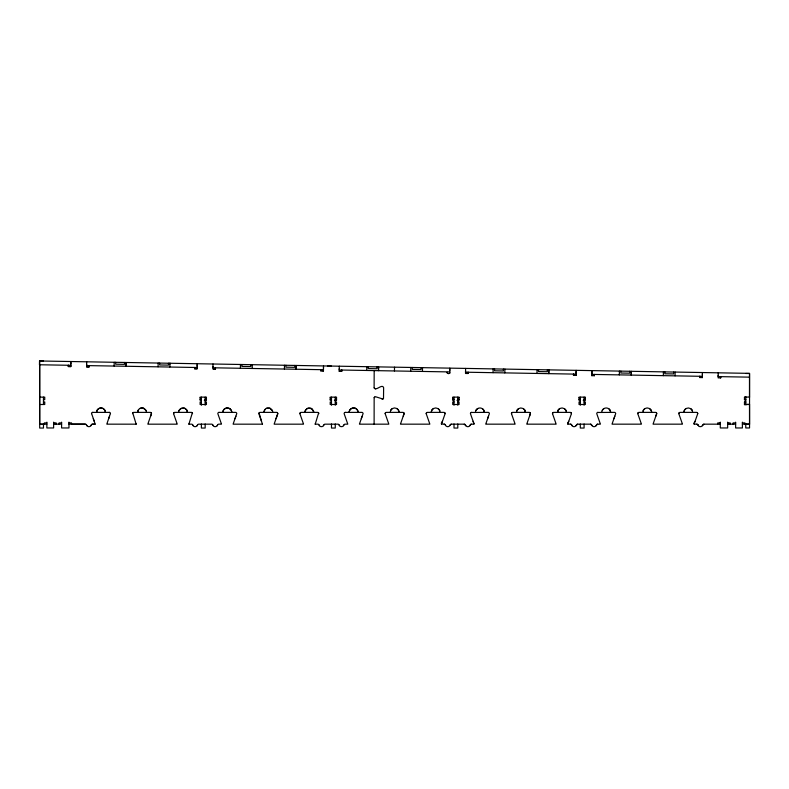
<?xml version="1.0" encoding="UTF-8"?>
<svg xmlns="http://www.w3.org/2000/svg" width="789" height="789" viewBox="0 0 789 789"><rect width="100%" height="100%" fill="white"/><g stroke="black" fill="none" stroke-linecap="round" stroke-linejoin="round"><path stroke-width="1.18" d="M46.867 424.166L39.687 424.265L39.647 364.765M374.183 370.603L374.114 387.537C375.564 391.985 382.182 383.207 383.632 387.646L383.503 398.425A1.262 1.262 0 0 1 382.882 399.017L375.456 396.699L374.154 397.666L374.114 424.176M215.436 369.094L215.456 367.832L215.436 369.094L212.912 369.055L213 364.005M320.906 370.938L320.926 369.676L320.906 370.938L323.431 370.978L323.451 369.716L212.931 367.792L212.951 366.53M341.745 371.303L341.765 370.041L341.745 371.303L339.221 371.254L339.3 366.204M447.215 373.148C447.087 370.278 447.008 375.219 449.74 373.187L449.76 371.925L339.24 369.992L339.26 368.729M468.045 373.503L468.074 372.24L468.045 373.503L465.52 373.463L465.609 368.414M573.514 375.347L573.534 374.085L573.514 375.347L576.039 375.396L576.069 374.134L465.54 372.201L465.569 370.938M594.354 375.712L594.373 374.45L594.354 375.712L591.829 375.672L591.908 370.613L591.829 375.672M699.823 377.556L699.843 376.294L699.823 377.556L702.348 377.596L702.368 376.333L591.849 374.4M720.663 377.921L720.682 376.659L720.663 377.921L718.138 377.872L718.217 372.822M70.911 361.52L70.823 366.569L68.298 366.53L68.308 365.899L68.318 365.268L68.298 366.53L70.823 366.569L70.842 365.307L39.45 364.765L39.519 360.977L749.52 373.365L749.511 397.301M86.603 366.846L89.127 366.895L89.147 365.948L89.127 366.895L86.603 366.846L86.691 361.796M114.099 366.066L114.218 362.279M115.658 362.299L115.687 364.193L124.465 364.35L124.504 362.457M125.875 366.274L125.944 362.476L125.944 365.327M158.066 366.836L158.185 363.048M159.634 363.068L159.654 364.962L168.442 365.12L168.471 363.226M169.842 367.033L169.97 363.246M197.211 363.729L197.122 368.779L194.597 368.729L194.607 368.098L194.627 367.467L194.597 368.729L197.122 368.779L197.151 367.516L86.632 365.583L86.652 364.321M240.408 368.266L240.527 364.479M250.803 364.656L250.774 366.56L241.937 366.402L241.967 364.508M252.184 368.473L252.302 364.686M284.425 369.035L284.494 365.248M285.934 365.277L285.904 367.171L294.741 367.319L294.77 365.425M296.151 369.242L296.22 365.455L296.22 368.295M323.52 365.928L323.431 370.978L322.8 370.968M366.767 370.475L366.826 366.688M368.276 366.707L368.236 368.601L377.073 368.759L377.112 366.865M378.483 370.682L378.552 366.895L378.552 369.735M394.451 370.958L394.52 367.171M410.684 371.244L410.803 367.457M412.243 367.477L412.203 369.37L421.05 369.528L421.079 367.635M422.46 371.451L422.519 367.654M449.74 373.187L449.819 368.138M493.066 372.674L493.135 368.887M503.412 369.074L503.382 370.968L494.545 370.81L494.575 368.917M504.792 372.881L504.911 369.094M536.984 373.444L537.102 369.656M547.388 369.834L547.349 371.727L538.512 371.58L538.542 369.686M548.759 373.651L548.828 369.863L548.828 372.704M576.039 375.396L576.128 370.337M619.316 374.883L619.434 371.096M620.884 371.116L620.844 373.019L629.691 373.167L629.721 371.274M631.18 373.197L631.22 371.303L631.151 375.091M663.342 375.653L663.411 371.866M664.851 371.885L664.821 373.779L673.658 373.937L673.688 372.043M675.068 375.86L675.128 372.063M702.348 377.596L702.427 372.546M70.862 364.045L70.882 362.782M169.891 364.193L169.911 363.246M197.171 366.254L197.191 364.991M240.487 366.372L240.507 365.425M323.47 368.453L323.5 367.191M449.779 370.662L449.799 369.4M576.088 372.862L576.108 371.599M702.388 375.071L702.417 373.808M718.177 375.347L718.158 376.609L749.481 377.152M193.118 425.675L192.763 425.015A1.262 1.262 0 0 0 191.579 424.176L188.906 424.176L192.319 412.953M319.427 425.675L319.072 425.015A1.262 1.262 0 0 0 317.878 424.176L315.215 424.176L318.618 412.953M465.786 425.675L464.238 424.166L451.328 424.166A1.262 1.262 0 0 0 450.144 425.015A2.525 2.525 0 0 1 445.381 425.015C444.108 422.549 438.97 426.257 442.461 421.267M572.035 425.675C571.453 422.145 564.973 426.543 568.77 421.267M698.344 425.675C697.762 422.145 691.282 426.543 695.079 421.267M178.649 411.986L178.63 412.381A4.389 4.389 0 0 1 179.35 409.964L181.016 408.455A4.32 4.32 0 0 1 182.239 408.031L184.675 408.268L186.48 409.599M304.948 411.986L304.929 412.381A4.389 4.389 0 0 1 305.659 409.964L307.325 408.455A4.32 4.32 0 0 1 308.548 408.031L312.138 408.949L313.775 412.381A4.389 4.389 0 0 0 313.401 410.763M150.926 412.588L151.488 413.643L147.938 423.811A1.262 1.262 0 0 0 147.878 424.176L177.19 424.176A1.262 1.262 0 0 0 177.13 423.811L173.58 413.643L174.142 412.588M277.225 412.588L277.797 413.643L274.237 423.811A1.262 1.262 0 0 0 274.187 424.176L303.489 424.176A1.272 1.272 0 0 0 303.44 423.811L299.879 413.643L300.451 412.588M345.158 412.4L361.816 412.381A1.262 1.262 0 0 1 363.078 413.643L359.518 423.811A1.262 1.262 0 0 0 359.468 424.176L388.77 424.166A1.272 1.272 0 0 0 388.721 423.811L385.16 413.643A1.262 1.262 0 0 1 386.423 412.381L402.844 412.381A1.262 1.262 0 0 1 404.106 413.653L400.546 423.811A1.262 1.262 0 0 0 400.496 424.166L429.798 424.166A1.272 1.272 0 0 0 429.749 423.811L426.188 413.643L426.76 412.588M471.23 412.469L488.115 412.381A1.253 1.253 0 0 1 489.377 413.643L485.827 423.811A1.262 1.262 0 0 0 485.768 424.166L515.079 424.166A1.262 1.262 0 0 0 515.02 423.811L511.459 413.643A1.262 1.262 0 0 1 512.732 412.381L529.143 412.381A1.262 1.262 0 0 1 530.405 413.653L526.855 423.811A1.262 1.262 0 0 0 526.796 424.166L556.107 424.166A1.272 1.272 0 0 0 556.048 423.811L552.497 413.643L553.059 412.588M597.539 412.469L614.424 412.381A1.253 1.253 0 0 1 615.686 413.643L612.126 423.811A1.262 1.262 0 0 0 612.077 424.166L641.378 424.166A1.262 1.262 0 0 0 641.329 423.811L637.768 413.643A1.262 1.262 0 0 1 639.031 412.381L655.452 412.381A1.262 1.262 0 0 1 656.714 413.653L653.154 423.811A1.262 1.262 0 0 0 653.105 424.166L682.406 424.166A1.272 1.272 0 0 0 682.357 423.811L678.796 413.643L679.368 412.588M92.086 424.216L95.134 424.157A1.262 1.262 0 0 0 95.075 423.801L91.544 413.406M110.44 413.406L106.909 423.801A1.272 1.272 0 0 0 106.85 424.166L136.162 424.176L132.749 412.953M385.16 413.643L385.525 412.755M511.459 413.643L511.834 412.755M637.768 413.643L638.143 412.755M108.685 418.722L109.572 416.178M150.6 416.188L151.488 413.643A1.262 1.262 0 0 0 150.226 412.381L133.805 412.381A1.262 1.262 0 0 0 132.542 413.643M234.994 418.732L235.881 416.188M361.293 418.732L362.19 416.188M403.218 416.188L404.106 413.643M487.602 418.732L488.49 416.188M529.518 416.188L530.405 413.643M613.911 418.732L614.799 416.188M655.827 416.188L656.714 413.643M276.022 418.732L277.797 413.643A1.262 1.262 0 0 0 276.535 412.381L260.114 412.381A1.262 1.262 0 0 0 258.851 413.643L262.461 424.176L233.159 424.176A1.262 1.262 0 0 1 233.209 423.811L236.769 413.643A1.262 1.262 0 0 0 235.507 412.381L218.859 412.4M444.759 412.755L445.134 413.643L441.574 423.811A1.272 1.272 0 0 0 441.524 424.166M571.068 412.755L571.443 413.643L567.883 423.811A1.272 1.272 0 0 0 567.824 424.166M697.377 412.755L697.742 413.643L694.182 423.811A1.272 1.272 0 0 0 694.133 424.166M374.154 397.676L374.627 396.946M178.935 410.753L180.632 408.682L183.857 408.031A4.32 4.32 0 0 1 185.011 408.455L186.746 409.964L187.466 412.381M305.244 410.753L306.931 408.682L310.156 408.031A4.32 4.32 0 0 1 311.379 408.455L313.46 410.753M259.058 412.953L261.524 421.267M450.144 425.015L451.328 424.166M68.968 424.166L85.32 424.166A1.262 1.262 0 0 1 86.514 425.005A2.525 2.525 0 0 0 90.922 425.666L91.455 424.679M469.84 425.675L471.013 424.226L474.041 424.166A1.262 1.262 0 0 0 473.992 423.811L473.104 421.267M576.088 425.675L577.637 424.166L590.547 424.166L592.085 425.675M596.139 425.675L597.312 424.226L600.35 424.166A1.262 1.262 0 0 0 600.301 423.811L596.74 413.643A1.262 1.262 0 0 1 598.003 412.381M702.397 425.675L703.946 424.166L720.288 424.166M90.922 425.666L91.277 425.005A1.262 1.262 0 0 1 92.471 424.157L95.124 424.166M197.171 425.675L197.526 425.015A1.262 1.262 0 0 1 198.72 424.176L211.63 424.166A1.262 1.262 0 0 1 212.813 425.015L213.168 425.675M217.222 425.675L217.577 425.015A1.262 1.262 0 0 1 218.77 424.176L221.433 424.166A1.262 1.262 0 0 0 221.384 423.811L217.823 413.643A1.262 1.262 0 0 1 219.086 412.381M323.48 425.675L323.835 425.015A1.262 1.262 0 0 1 325.029 424.176L337.929 424.166A1.262 1.262 0 0 1 339.122 425.015L339.477 425.675M343.531 425.675L343.886 425.015A1.262 1.262 0 0 1 345.079 424.176L347.742 424.166A1.262 1.262 0 0 0 347.683 423.811L344.132 413.643A1.262 1.262 0 0 1 345.395 412.381M138.588 409.599L137.602 412.381A4.428 4.428 0 0 1 137.907 410.753L138.322 409.964A4.428 4.428 0 0 1 140.393 408.268L142.829 408.031L145.452 409.599M264.897 409.599L263.901 412.381A4.428 4.428 0 0 1 264.216 410.753L264.631 409.964A4.428 4.428 0 0 1 266.702 408.268L269.956 408.268L272.432 410.753M392.212 408.682L391.847 408.949A4.448 4.448 0 0 0 390.525 410.753M433.24 408.682L432.875 408.949A4.448 4.448 0 0 0 431.553 410.753L431.238 412.381L431.958 409.964A4.418 4.418 0 0 1 440.084 412.391M518.521 408.682L518.146 408.949A4.448 4.448 0 0 0 516.825 410.753M559.549 408.682L559.174 408.949A4.448 4.448 0 0 0 557.853 410.753L557.547 412.381L558.267 409.964A4.418 4.418 0 0 1 566.384 412.391M644.82 408.682L644.455 408.949A4.448 4.448 0 0 0 643.134 410.753M685.848 408.682L685.483 408.949A4.448 4.448 0 0 0 684.162 410.753L683.846 412.381L684.576 409.964A4.418 4.418 0 0 1 692.693 412.391M382.882 399.017L382.014 399.066M375.742 388.75L375.16 388.78M92.55 412.391L109.434 412.391M43.474 360.948L39.687 360.948L39.687 428.052L43.474 428.052L43.474 424.009M745.763 373.483L749.55 373.483L749.55 427.963L745.763 427.963L745.763 423.92M39.687 397.133L44.746 397.133L44.746 399.658L43.464 399.658M749.55 397.035L744.471 397.133L744.461 399.826L745.723 399.826M744.461 397.301L746.483 397.301M200.12 397.764L201.382 397.764M205.17 397.764L206.432 397.764M330.216 397.764L331.479 397.764M335.266 397.764L336.528 397.764M452.728 397.764L453.991 397.764M457.788 397.764L459.05 397.764M579.037 397.764L580.3 397.764M584.087 397.764L585.349 397.764M200.12 399.658L201.382 399.658M205.17 399.658L206.432 399.658M330.216 399.658L331.479 399.658M335.266 399.658L336.528 399.658M452.728 399.658L453.991 399.658M457.788 399.658L459.05 399.658M579.037 399.658L580.3 399.658M584.087 399.658L585.349 399.658M744.471 399.658L745.733 399.658M204.331 400.289L206.432 400.289L206.432 397.133L200.12 397.133L200.12 400.289M334.428 400.289L336.528 400.289L336.528 397.133L330.216 397.133L330.216 400.289M456.939 400.289L459.05 400.289L459.05 397.133L452.728 397.133L452.728 400.289M583.249 400.289L585.349 400.289L585.349 397.133L579.037 397.133L579.037 400.289M43.464 401.976L44.746 401.976L44.746 404.501L39.687 404.501M201.382 401.976L200.12 401.976L200.12 404.501L206.432 404.501L206.432 401.976L205.17 401.976M331.479 401.976L330.216 401.976L330.216 404.501L336.528 404.501L336.528 401.976L335.266 401.976M453.991 401.976L452.728 401.976L452.728 404.501L459.05 404.501L459.05 401.976L457.788 401.976M580.3 401.976L579.037 401.976L579.037 404.501L585.349 404.501L585.349 401.976L584.087 401.976M745.733 401.976L744.471 401.976L744.461 404.668L746.483 404.668M744.461 402.143L745.723 402.143M749.55 404.402L745.763 404.402L745.763 397.035M744.471 404.501L749.53 404.501L749.55 424.166L742.39 424.166M46.867 422.904L44.342 422.904L44.342 424.166L39.716 424.176M53.622 422.904L56.147 422.904L56.147 424.166M61.601 422.904L59.076 422.904L59.076 424.166M68.968 422.904L71.503 422.904L71.503 424.166L85.32 424.166M720.288 422.904L717.763 422.904L717.763 424.166M727.655 422.904L730.18 422.904L730.18 424.166M735.634 422.904L733.109 422.904L733.109 424.166M742.39 422.904L744.915 422.904L744.915 424.166L749.55 424.166M53.622 424.166L61.601 424.166M727.655 424.166L735.634 424.166M327.465 365.997L331.41 366.066M213.543 369.065L214.174 369.074M339.221 371.254L339.852 371.264M142.829 408.031L141.211 408.031A4.32 4.32 0 0 0 139.988 408.455M355.228 408.268L352.801 408.031L350.819 408.949A4.359 4.359 0 0 0 349.902 409.964L349.675 410.349A4.448 4.448 0 0 0 349.182 412.381A4.418 4.418 0 0 1 351.184 408.682L351.569 408.455A4.359 4.359 0 0 1 352.772 408.051L353.206 407.982A4.418 4.418 0 0 1 354.409 408.031L356.026 408.682A4.418 4.418 0 0 1 358.028 412.381M649.663 408.682L650.028 408.949A4.448 4.448 0 0 1 651.211 410.349A4.409 4.409 0 0 1 651.625 411.986L650.945 409.964A4.409 4.409 0 0 0 642.818 412.381M397.054 408.682L397.419 408.949A4.448 4.448 0 0 1 398.603 410.349A4.409 4.409 0 0 1 399.017 411.986L398.327 409.964A4.409 4.409 0 0 0 390.21 412.381M609 408.949L609.345 409.254A4.448 4.448 0 0 1 610.321 410.753L610.459 411.168A4.409 4.409 0 0 1 610.617 412.381L609.917 409.964A4.409 4.409 0 0 0 603.792 408.692L602.51 409.964A4.409 4.409 0 0 0 601.79 412.381M482.69 408.949L483.036 409.254A4.448 4.448 0 0 1 484.022 410.753L484.16 411.168A4.409 4.409 0 0 1 484.308 412.381L483.608 409.964A4.409 4.409 0 0 0 477.483 408.692L476.211 409.964A4.409 4.409 0 0 0 475.491 412.381M146.133 410.753L144.052 408.455A4.32 4.32 0 0 0 142.76 408.031M374.41 388.356L374.154 387.823M357.525 410.349L357.299 409.964A4.359 4.359 0 0 0 356.391 408.949A4.448 4.448 0 0 0 355.267 408.258M86.336 424.679L86.869 425.675M524.636 409.964L525.336 411.986A4.409 4.409 0 0 0 524.843 410.349M186.746 409.964L187.161 410.753A4.389 4.389 0 0 1 187.407 412.371M473.992 423.811L470.431 413.643A1.262 1.262 0 0 1 471.694 412.381M93.299 418.722L94.187 421.257M146.419 411.986L146.438 412.381A4.428 4.428 0 0 0 145.728 409.955M742.39 422.154L742.39 427.963L735.634 427.963L735.634 422.154M727.655 422.154L727.655 427.963L720.288 427.963L720.288 422.154M584.087 397.133L584.087 405.201M584.087 424.009L584.087 428.052L580.3 428.052L580.3 424.009M580.3 397.133L580.3 405.201M457.788 397.133L457.788 405.201M457.788 424.009L457.788 428.052L454 428.052L454 424.009M454 397.133L454 405.201M335.266 397.133L335.266 405.201M335.266 424.009L335.266 428.052L331.479 428.052L331.479 424.009M331.479 397.133L331.479 405.201M205.17 397.133L205.17 405.201M205.17 424.009L205.17 428.052L201.382 428.052L201.382 424.009M201.382 397.133L201.382 405.201M68.968 422.154L68.968 427.963L61.601 427.963L61.601 422.154M53.622 422.154L53.622 427.963L46.867 427.963L46.867 422.154M43.474 397.133L43.474 404.501M703.946 424.166A1.262 1.262 0 0 0 702.93 424.679L702.752 425.015A2.525 2.525 0 0 1 697.989 425.015M696.795 424.166A1.262 1.262 0 0 1 697.811 424.679M697.742 413.643A1.262 1.262 0 0 0 696.48 412.381L680.059 412.381A1.262 1.262 0 0 0 678.796 413.643M597.687 424.166A1.262 1.262 0 0 0 596.671 424.679L596.494 425.015A2.525 2.525 0 0 1 591.73 425.015L591.553 424.679A1.262 1.262 0 0 0 590.547 424.166M577.637 424.166A1.262 1.262 0 0 0 576.621 424.679L576.443 425.015A2.525 2.525 0 0 1 571.68 425.015M570.496 424.166A1.262 1.262 0 0 1 571.502 424.679M571.433 413.643A1.262 1.262 0 0 0 570.171 412.381L553.76 412.381A1.262 1.262 0 0 0 552.487 413.643M471.378 424.166A1.262 1.262 0 0 0 470.372 424.679L470.195 425.015A2.525 2.525 0 0 1 465.421 425.015M464.238 424.166A1.262 1.262 0 0 1 465.254 424.679M444.187 424.166A1.262 1.262 0 0 1 445.381 425.015M445.134 413.643A1.262 1.262 0 0 0 443.872 412.381L427.451 412.381A1.262 1.262 0 0 0 426.188 413.643M343.886 425.015A2.525 2.525 0 0 1 339.122 425.015M323.835 425.015A2.525 2.525 0 0 1 319.072 425.015M315.215 424.166A1.272 1.272 0 0 1 315.265 423.811M318.825 413.643A1.262 1.262 0 0 0 317.563 412.381L301.142 412.381A1.262 1.262 0 0 0 299.879 413.643M262.412 423.811A1.272 1.272 0 0 1 262.461 424.166M217.577 425.015A2.525 2.525 0 0 1 212.813 425.015M197.526 425.015A2.525 2.525 0 0 1 192.763 425.015M188.906 424.166A1.272 1.272 0 0 1 188.965 423.811M192.526 413.643A1.262 1.262 0 0 0 191.254 412.381L174.842 412.381A1.262 1.262 0 0 0 173.58 413.643M136.102 423.811A1.262 1.262 0 0 1 136.162 424.166M109.198 412.371A1.262 1.262 0 0 1 110.46 413.633M91.514 413.633A1.262 1.262 0 0 1 92.786 412.371M230.122 408.939A4.448 4.448 0 0 0 228.968 408.258L226.492 408.031L224.51 408.949A4.359 4.359 0 0 0 223.593 409.964L223.366 410.349A4.448 4.448 0 0 0 222.873 412.381A4.418 4.418 0 0 1 224.875 408.682L225.269 408.455A4.359 4.359 0 0 1 226.473 408.051L226.897 407.982A4.418 4.418 0 0 1 228.11 408.031L229.717 408.682A4.418 4.418 0 0 1 231.719 412.381A4.448 4.448 0 0 0 231.276 410.349L230.999 409.964A4.359 4.359 0 0 0 230.082 408.949M272.767 412.391A4.428 4.428 0 0 0 272.037 409.955L270.361 408.455A4.32 4.32 0 0 0 269.128 408.031L267.52 408.031A4.32 4.32 0 0 0 266.297 408.455M357.575 410.349A4.448 4.448 0 0 1 358.068 412.381M403.534 412.588A1.282 1.282 0 0 1 404.017 413.18M516.519 412.381A4.409 4.409 0 0 1 524.616 409.964M529.843 412.588A1.282 1.282 0 0 1 530.326 413.18M656.142 412.588A1.282 1.282 0 0 1 656.626 413.18M438.122 408.682A4.448 4.448 0 0 1 439.818 410.753M564.431 408.682A4.448 4.448 0 0 1 566.127 410.753M690.73 408.682A4.448 4.448 0 0 1 692.426 410.753M475.984 410.349A4.32 4.32 0 0 1 477.848 408.485M523.768 408.949A4.448 4.448 0 0 1 524.912 410.349M602.283 410.349A4.32 4.32 0 0 1 604.147 408.485M96.593 411.976L96.574 412.371C96.366 408.367 102.067 406.384 104.424 409.59A4.418 4.418 0 0 1 105.341 411.572L105.41 412.371C105.45 409.698 102.797 407.499 100.193 408.031A4.438 4.438 0 0 0 98.595 408.663L97.56 409.59A4.438 4.438 0 0 0 96.889 410.744L96.593 411.976"/></g></svg>
